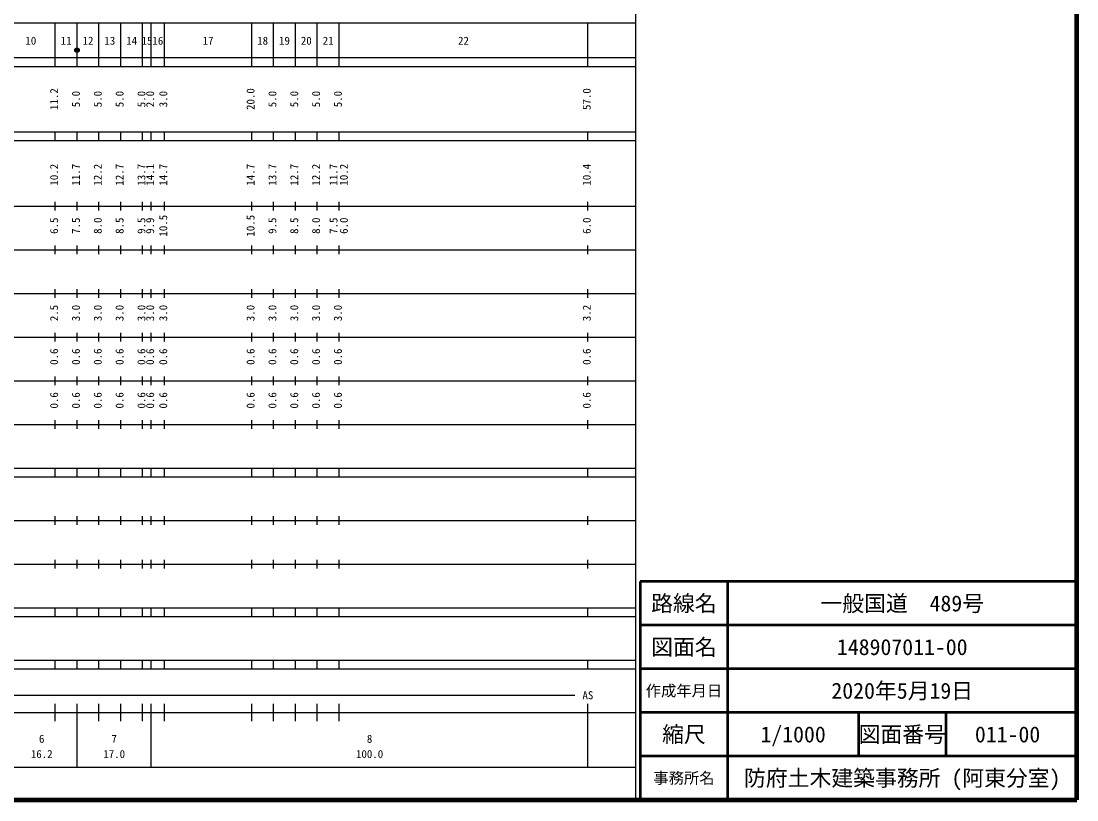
# Model space of a CAD drawing. Units: millimetres on the paper, enlarged 1000 times. Extents: x 40000 to 680000, y 20000 to 380000.
# Drawn here: x 438180 to 680000, y 20000 to 198357 of the extents above; entities that cross this region are included whole.
import ezdxf
from ezdxf.enums import TextEntityAlignment as Align

# ---------------------------------------------------------------- set-up
doc = ezdxf.new("R2010")
doc.units = ezdxf.units.MM
doc.header["$LTSCALE"] = 1000
for name, color, linetype, lineweight in [('M-TTL', 2, 'Continuous', 140), ('M-TTL-BAND', 7, 'Continuous', 25), ('M-TTL-FRAM', 2, 'Continuous', 50), ('M-TTL-LINE', 7, 'Continuous', 50)]:
    doc.layers.add(name, color=color, linetype=linetype, lineweight=lineweight)
doc.layers.add('M-TTL-TXT', color=7, linetype='Continuous')
doc.styles.add('ＭＳ ゴシック', font='')
doc.styles.get('ＭＳ ゴシック').set_extended_font_data('MS Gothic')

msp = doc.modelspace()

# ---------------------------------------------------------------- hatches: boundary and pattern name
at = {"layer": 'M-TTL-BAND'}
msp.add_hatch(color=256, dxfattribs=at).paths.add_polyline_path([(451480, 191704, 1), (450480, 191704, 1)])

# ---------------------------------------------------------------- linework, layer by layer
at = {"layer": 'M-TTL'}
for p, q in [((680000, 20000), (680000, 380000)), ((40000, 20000), (680000, 20000))]:
    msp.add_line(p, q, dxfattribs=at)
at = {"layer": 'M-TTL-BAND'}
for p, q in [((579000, 20000), (579000, 370000)), ((68000, 198000), (579000, 198000)), ((446000, 188000), (446000, 198000)), ((451000, 188000), (451000, 198000)), ((456000, 188000), (456000, 198000)), ((461000, 188000), (461000, 198000)), ((466000, 188000), (466000, 198000)), ((468000, 188000), (468000, 198000)), ((471000, 188000), (471000, 198000)), ((491000, 188000), (491000, 198000)), ((496000, 188000), (496000, 198000)), ((501000, 188000), (501000, 198000)), ((506000, 188000), (506000, 198000)), ((511000, 188000), (511000, 198000)), ((568000, 188000), (568000, 198000)), ((40000, 190000), (579000, 190000)), ((40000, 188000), (579000, 188000)), ((40000, 173000), (579000, 173000)), ((446000, 171000), (446000, 173000)), ((451000, 171000), (451000, 173000)), ((456000, 171000), (456000, 173000)), ((461000, 171000), (461000, 173000)), ((466000, 171000), (466000, 173000)), ((468000, 171000), (468000, 173000)), ((471000, 171000), (471000, 173000)), ((491000, 171000), (491000, 173000)), ((496000, 171000), (496000, 173000)), ((501000, 171000), (501000, 173000)), ((506000, 171000), (506000, 173000)), ((511000, 171000), (511000, 173000)), ((568000, 171000), (568000, 173000)), ((40000, 171000), (579000, 171000)), ((40000, 156000), (579000, 156000)), ((446000, 155000), (446000, 157000)), ((451000, 155000), (451000, 157000)), ((456000, 155000), (456000, 157000)), ((461000, 155000), (461000, 157000)), ((466000, 155000), (466000, 157000)), ((468000, 155000), (468000, 157000)), ((471000, 155000), (471000, 157000)), ((491000, 155000), (491000, 157000)), ((496000, 155000), (496000, 157000)), ((501000, 155000), (501000, 157000)), ((506000, 155000), (506000, 157000)), ((511000, 155000), (511000, 157000)), ((568000, 155000), (568000, 157000)), ((46000, 146000), (579000, 146000)), ((446000, 145000), (446000, 147000)), ((451000, 145000), (451000, 147000)), ((456000, 145000), (456000, 147000)), ((461000, 145000), (461000, 147000)), ((466000, 145000), (466000, 147000)), ((468000, 145000), (468000, 147000)), ((471000, 145000), (471000, 147000)), ((491000, 145000), (491000, 147000)), ((496000, 145000), (496000, 147000)), ((501000, 145000), (501000, 147000)), ((506000, 145000), (506000, 147000)), ((511000, 145000), (511000, 147000)), ((568000, 145000), (568000, 147000)), ((52000, 136000), (579000, 136000)), ((446000, 135000), (446000, 137000)), ((451000, 135000), (451000, 137000)), ((456000, 135000), (456000, 137000)), ((461000, 135000), (461000, 137000)), ((466000, 135000), (466000, 137000)), ((468000, 135000), (468000, 137000)), ((471000, 135000), (471000, 137000)), ((491000, 135000), (491000, 137000)), ((496000, 135000), (496000, 137000)), ((501000, 135000), (501000, 137000)), ((506000, 135000), (506000, 137000)), ((511000, 135000), (511000, 137000)), ((568000, 135000), (568000, 137000)), ((46000, 126000), (579000, 126000)), ((446000, 125000), (446000, 127000)), ((451000, 125000), (451000, 127000)), ((456000, 125000), (456000, 127000)), ((461000, 125000), (461000, 127000)), ((466000, 125000), (466000, 127000)), ((468000, 125000), (468000, 127000)), ((471000, 125000), (471000, 127000)), ((491000, 125000), (491000, 127000)), ((496000, 125000), (496000, 127000)), ((501000, 125000), (501000, 127000)), ((506000, 125000), (506000, 127000)), ((511000, 125000), (511000, 127000)), ((568000, 125000), (568000, 127000)), ((446000, 115000), (446000, 117000)), ((451000, 115000), (451000, 117000)), ((456000, 115000), (456000, 117000)), ((461000, 115000), (461000, 117000)), ((466000, 115000), (466000, 117000)), ((468000, 115000), (468000, 117000)), ((471000, 115000), (471000, 117000)), ((491000, 115000), (491000, 117000)), ((496000, 115000), (496000, 117000)), ((501000, 115000), (501000, 117000)), ((506000, 115000), (506000, 117000)), ((511000, 115000), (511000, 117000)), ((568000, 115000), (568000, 117000)), ((52000, 116000), (579000, 116000)), ((446000, 105000), (446000, 107000)), ((451000, 105000), (451000, 107000)), ((456000, 105000), (456000, 107000)), ((461000, 105000), (461000, 107000)), ((466000, 105000), (466000, 107000)), ((468000, 105000), (468000, 107000)), ((471000, 105000), (471000, 107000)), ((491000, 105000), (491000, 107000)), ((496000, 105000), (496000, 107000)), ((501000, 105000), (501000, 107000)), ((506000, 105000), (506000, 107000)), ((511000, 105000), (511000, 107000)), ((568000, 105000), (568000, 107000)), ((46000, 106000), (579000, 106000)), ((40000, 96000), (579000, 96000)), ((446000, 94000), (446000, 96000)), ((451000, 94000), (451000, 96000)), ((456000, 94000), (456000, 96000)), ((461000, 94000), (461000, 96000)), ((466000, 94000), (466000, 96000)), ((468000, 94000), (468000, 96000)), ((471000, 94000), (471000, 96000)), ((491000, 94000), (491000, 96000)), ((496000, 94000), (496000, 96000)), ((501000, 94000), (501000, 96000)), ((506000, 94000), (506000, 96000)), ((511000, 94000), (511000, 96000)), ((568000, 94000), (568000, 96000)), ((40000, 94000), (579000, 94000)), ((446000, 83000), (446000, 85000)), ((451000, 83000), (451000, 85000)), ((456000, 83000), (456000, 85000)), ((461000, 83000), (461000, 85000)), ((466000, 83000), (466000, 85000)), ((468000, 83000), (468000, 85000)), ((471000, 83000), (471000, 85000)), ((491000, 83000), (491000, 85000)), ((496000, 83000), (496000, 85000)), ((501000, 83000), (501000, 85000)), ((506000, 83000), (506000, 85000)), ((511000, 83000), (511000, 85000)), ((568000, 83000), (568000, 85000)), ((49000, 84000), (579000, 84000)), ((446000, 73000), (446000, 75000)), ((451000, 73000), (451000, 75000)), ((456000, 73000), (456000, 75000)), ((461000, 73000), (461000, 75000)), ((466000, 73000), (466000, 75000)), ((468000, 73000), (468000, 75000)), ((471000, 73000), (471000, 75000)), ((491000, 73000), (491000, 75000)), ((496000, 73000), (496000, 75000)), ((501000, 73000), (501000, 75000)), ((506000, 73000), (506000, 75000)), ((511000, 73000), (511000, 75000)), ((568000, 73000), (568000, 75000)), ((40000, 74000), (579000, 74000)), ((40000, 64000), (579000, 64000)), ((446000, 62000), (446000, 64000)), ((451000, 62000), (451000, 64000)), ((456000, 62000), (456000, 64000)), ((461000, 62000), (461000, 64000)), ((466000, 62000), (466000, 64000)), ((468000, 62000), (468000, 64000)), ((471000, 62000), (471000, 64000)), ((491000, 62000), (491000, 64000)), ((496000, 62000), (496000, 64000)), ((501000, 62000), (501000, 64000)), ((506000, 62000), (506000, 64000)), ((511000, 62000), (511000, 64000)), ((568000, 62000), (568000, 64000)), ((40000, 62000), (579000, 62000)), ((40000, 52000), (579000, 52000)), ((446000, 50000), (446000, 52000)), ((451000, 50000), (451000, 52000)), ((456000, 50000), (456000, 52000)), ((461000, 50000), (461000, 52000)), ((466000, 50000), (466000, 52000)), ((468000, 50000), (468000, 52000)), ((471000, 50000), (471000, 52000)), ((491000, 50000), (491000, 52000)), ((496000, 50000), (496000, 52000)), ((501000, 50000), (501000, 52000)), ((506000, 50000), (506000, 52000)), ((511000, 50000), (511000, 52000)), ((568000, 50000), (568000, 52000)), ((40000, 50000), (579000, 50000)), ((71000, 44000), (565000, 44000)), ((446000, 38000), (446000, 42000)), ((451000, 27500), (451000, 42000)), ((456000, 38000), (456000, 42000)), ((461000, 38000), (461000, 42000)), ((466000, 38000), (466000, 42000)), ((468000, 27500), (468000, 42000)), ((471000, 38000), (471000, 42000)), ((491000, 38000), (491000, 42000)), ((496000, 38000), (496000, 42000)), ((501000, 38000), (501000, 42000)), ((506000, 38000), (506000, 42000)), ((511000, 38000), (511000, 42000)), ((568000, 27500), (568000, 42000)), ((40000, 40000), (579000, 40000)), ((68000, 27500), (579000, 27500))]:
    msp.add_line(p, q, dxfattribs=at)
msp.add_circle((450980, 191704), 500, dxfattribs=at)
at = {"layer": 'M-TTL-FRAM'}
for p, q in [((680000, 70000), (580000, 70000)), ((580000, 70000), (580000, 20000))]:
    msp.add_line(p, q, dxfattribs=at)
at = {"layer": 'M-TTL-LINE'}
for p, q in [((600000, 70000), (600000, 20000)), ((680000, 60000), (580000, 60000)), ((680000, 50000), (580000, 50000)), ((680000, 40000), (580000, 40000)), ((630000, 40000), (630000, 30000)), ((650000, 40000), (650000, 30000)), ((680000, 30000), (580000, 30000))]:
    msp.add_line(p, q, dxfattribs=at)

# ---------------------------------------------------------------- texts
at = {"layer": 'M-TTL-BAND', "style": 'ＭＳ ゴシック'}
for s, p in [('10', (440400, 192405)), ('11', (448500, 192405)), ('12', (453500, 192405)), ('13', (458500, 192405)), ('14', (463500, 192405)), ('15', (467000, 192405)), ('16', (469500, 192405)), ('17', (481000, 192405)), ('18', (493500, 192405)), ('19', (498500, 192405)), ('20', (503500, 192405)), ('21', (508500, 192405)), ('22', (539500, 192405)), ('AS', (568000, 42500)), ('6', (442900, 32523)), ('7', (459500, 32523)), ('8', (518000, 32523)), ('16.2', (442900, 29033)), ('17.0', (459500, 29033)), ('100.0', (518000, 29033))]:
    msp.add_text(s, height=1833, dxfattribs=at).set_placement(p, align=Align.BOTTOM_CENTER)
for s, p in [('11.2', (447193, 180500)), ('5.0', (452193, 180500)), ('5.0', (457193, 180500)), ('5.0', (462193, 180500)), ('5.0', (467193, 180500)), ('2.0', (469193, 180500)), ('3.0', (472193, 180500)), ('20.0', (492193, 180500)), ('5.0', (497193, 180500)), ('5.0', (502193, 180500)), ('5.0', (507193, 180500)), ('5.0', (512193, 180500)), ('57.0', (569193, 180500)), ('10.2', (447193, 163174)), ('11.7', (452193, 163174)), ('12.2', (457193, 163174)), ('12.7', (462193, 163174)), ('13.7', (467193, 163174)), ('14.1', (469193, 163174)), ('14.7', (472193, 163174)), ('14.7', (492193, 163174)), ('13.7', (497193, 163174)), ('12.7', (502193, 163174)), ('12.2', (507193, 163174)), ('11.7', (511193, 163174)), ('10.2', (513563, 163174)), ('10.4', (569193, 163174)), ('6.5', (447193, 151500)), ('7.5', (452193, 151500)), ('8.0', (457193, 151500)), ('8.5', (462193, 151500)), ('9.5', (467193, 151500)), ('9.9', (469193, 151500)), ('10.5', (472193, 151500)), ('10.5', (492193, 151500)), ('9.5', (497193, 151500)), ('8.5', (502193, 151500)), ('8.0', (507193, 151500)), ('7.5', (511193, 151500)), ('6.0', (513563, 151500)), ('6.0', (569193, 151500)), ('2.5', (447193, 131500)), ('3.0', (452193, 131500)), ('3.0', (457193, 131500)), ('3.0', (462193, 131500)), ('3.0', (467193, 131500)), ('3.0', (469193, 131500)), ('3.0', (472193, 131500)), ('3.0', (492193, 131500)), ('3.0', (497193, 131500)), ('3.0', (502193, 131500)), ('3.0', (507193, 131500)), ('3.0', (512193, 131500)), ('3.2', (569193, 131500)), ('0.6', (447193, 121500)), ('0.6', (452193, 121500)), ('0.6', (457193, 121500)), ('0.6', (462193, 121500)), ('0.6', (467193, 121500)), ('0.6', (469193, 121500)), ('0.6', (472193, 121500)), ('0.6', (492193, 121500)), ('0.6', (497193, 121500)), ('0.6', (502193, 121500)), ('0.6', (507193, 121500)), ('0.6', (512193, 121500)), ('0.6', (569193, 121500)), ('0.6', (447193, 111500)), ('0.6', (452193, 111500)), ('0.6', (457193, 111500)), ('0.6', (462193, 111500)), ('0.6', (467193, 111500)), ('0.6', (469193, 111500)), ('0.6', (472193, 111500)), ('0.6', (492193, 111500)), ('0.6', (497193, 111500)), ('0.6', (502193, 111500)), ('0.6', (507193, 111500)), ('0.6', (512193, 111500)), ('0.6', (569193, 111500))]:
    msp.add_text(s, height=1833, rotation=90, dxfattribs=at).set_placement(p, align=Align.BOTTOM_CENTER)
at = {"layer": 'M-TTL-TXT', "style": 'ＭＳ ゴシック'}
for s, height, p in [('路線名', 3666, (590000, 65000)), ('路線名', 3666, (590000, 65000)), ('一般国道\u3000489号', 3666, (640000, 65000)), ('図面名', 3666, (590000, 55000)), ('図面名', 3666, (590000, 55000)), ('148907011-00', 3666, (640000, 55000)), ('作成年月日', 2566, (590000, 45000)), ('作成年月日', 2566, (590000, 45000)), ('2020年5月19日', 3666, (640000, 45000)), ('縮尺', 3666, (590000, 35000)), ('縮尺', 3666, (590000, 35000)), ('1/1000', 3666, (615000, 35000)), ('図面番号', 3666, (640000, 35000)), ('図面番号', 3666, (640000, 35000)), ('011-00', 3666, (664125, 35000)), ('事務所名', 2566, (590000, 25000)), ('事務所名', 2566, (590000, 25000)), ('防府土木建築事務所 (阿東分室)', 3666, (640000, 25000))]:
    msp.add_text(s, height=height, dxfattribs=at).set_placement(p, align=Align.MIDDLE_CENTER)

doc.saveas('drawing.dxf')
